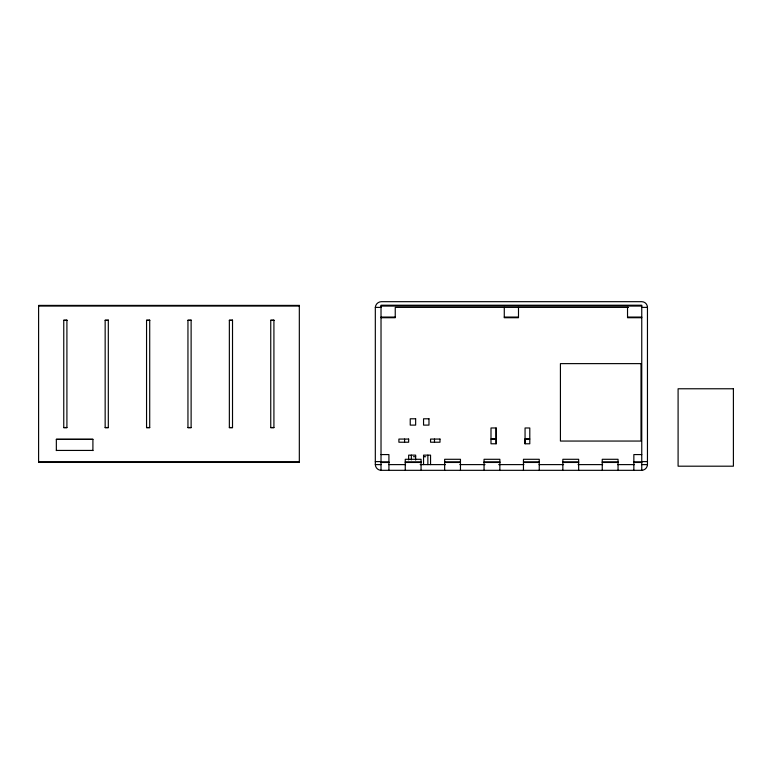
<?xml version="1.0" encoding="UTF-8"?>
<svg xmlns="http://www.w3.org/2000/svg" width="772" height="772" viewBox="0 0 772 772"><rect width="100%" height="100%" fill="white"/><g stroke="black" fill="none" stroke-linecap="round" stroke-linejoin="round"><path stroke-width="1.16" d="M525.057 443.784L525.057 427.977L529.795 427.987L529.795 443.784L525.057 443.784L525.057 439.046L529.795 439.046L525.057 439.036M496.135 427.968L491.002 427.977L490.992 443.784L496.145 443.784L496.135 427.968L496.135 443.784M38.6 306.069L299.324 306.069M381.021 306.069L641.754 306.069M375.317 307.391A6.195 6.195 0 0 1 381.493 301.678L641.754 301.678A5.713 5.713 0 0 1 647.457 307.391L647.457 464.609A5.944 5.944 0 0 1 641.754 470.322L381.021 470.322A5.944 5.944 0 0 1 375.317 464.609L375.317 307.391L381.021 307.391M628.533 307.391L395.245 307.391L395.245 317.726L381.021 317.726M641.754 307.391L647.457 307.391M381.021 317.07L395.245 317.07M504.28 317.07L518.494 317.07M627.53 317.07L641.754 317.07M641.754 317.726L627.53 317.726L627.53 307.391M63.758 320.351L66.913 320.351M105.156 320.351L108.312 320.351M146.555 320.351L149.71 320.351M187.953 320.351L191.118 320.351M229.352 320.351L232.517 320.351M270.75 320.351L273.915 320.351M63.758 427.534L66.913 427.534M105.156 427.534L108.312 427.534M146.555 427.534L149.71 427.534M187.953 427.534L191.118 427.534M229.352 427.534L232.517 427.534M270.75 427.534L273.915 427.534M56.346 439.393L92.91 439.393M56.346 450.433L92.91 450.433M381.021 454.573L388.924 454.573L388.924 470.322M641.754 454.573L633.851 454.573L633.851 470.322M413.483 456.715L415.645 456.715M423.548 456.715L425.719 456.715M375.317 461.608L381.021 461.608M641.754 461.608L647.457 461.608M38.6 461.772L299.324 461.772M381.021 461.917L388.924 461.917M405.261 461.917L421.058 461.917M444.653 461.917L460.459 461.917M484.054 461.917L499.86 461.917M523.455 461.917L539.252 461.917M562.846 461.917L578.653 461.917M602.247 461.917L618.044 461.917M633.851 461.917L641.754 461.917M381.021 462.467L388.924 462.467M405.261 462.467L421.058 462.467M444.653 462.467L460.459 462.467M484.054 462.467L499.86 462.467M523.455 462.467L539.252 462.467M562.846 462.467L578.653 462.467M602.247 462.467L618.044 462.467M633.851 462.467L641.754 462.467M375.317 464.609L381.021 464.609M388.924 464.609L405.551 464.609M420.161 464.609L445.425 464.609M459.822 464.609L485.028 464.609M498.693 464.609L523.937 464.609M539.039 464.609L563.608 464.609M578.035 464.609L602.642 464.609M617.706 464.609L634.536 464.609M641.754 464.609L647.457 464.609M641.754 470.322L641.754 305.22L381.021 305.22L381.021 470.322M618.044 470.322L618.044 459.292L602.247 459.292L602.247 470.322M578.653 470.322L578.653 459.292L562.846 459.292L562.846 470.322M539.252 470.322L539.252 459.292L523.455 459.292L523.455 470.322M518.494 307.391L518.494 317.726L504.28 317.726L504.28 307.391M499.86 470.322L499.86 459.292L484.054 459.292L484.054 470.322M460.459 470.322L460.459 459.292L444.653 459.292L444.653 470.322M434.482 439.065L434.482 442.221M430.554 464.609L430.554 455.133L423.548 455.133L423.548 464.609M427.862 455.133L427.862 464.609M421.058 470.322L421.058 459.292L405.261 459.292L405.261 470.322M415.645 460.102L415.645 455.133L408.649 455.133L408.649 459.871M411.341 455.133L411.341 459.871M404.567 439.065L404.567 442.221M92.91 450.597L92.91 439.229L56.346 439.229L56.346 450.597M496.135 439.027L491.002 439.046L496.135 439.046M299.324 305.403L38.6 305.403L38.6 462.428L299.324 462.428L299.324 305.403M66.913 320.187L63.758 320.187L63.758 427.698L66.913 427.698L66.913 320.187M108.312 320.187L105.156 320.187L105.156 427.698L108.312 427.698L108.312 320.187M149.71 320.187L146.555 320.187L146.555 427.698L149.71 427.698L149.71 320.187M191.118 320.187L187.953 320.187L187.953 427.698L191.118 427.698L191.118 320.187M232.517 320.187L229.352 320.187L229.352 427.698L232.517 427.698L232.517 320.187M273.915 320.187L270.75 320.187L270.75 427.698L273.915 427.698L273.915 320.187M641.011 363.622L560.424 363.622L560.424 441.053L641.011 441.053L641.011 363.622M733.4 388.77L678.096 388.77L678.096 466.192L733.4 466.192L733.4 388.77M415.645 418.791L410.231 418.791L410.231 425.111L415.645 425.111L415.645 418.791M428.971 418.791L423.548 418.791L423.548 425.111L428.971 425.111L428.971 418.791M408.649 439.065L398.902 439.065L398.902 442.221L408.649 442.221L408.649 439.065M439.992 439.065L430.554 439.065L430.554 442.221L439.992 442.221L439.992 439.065"/></g></svg>
